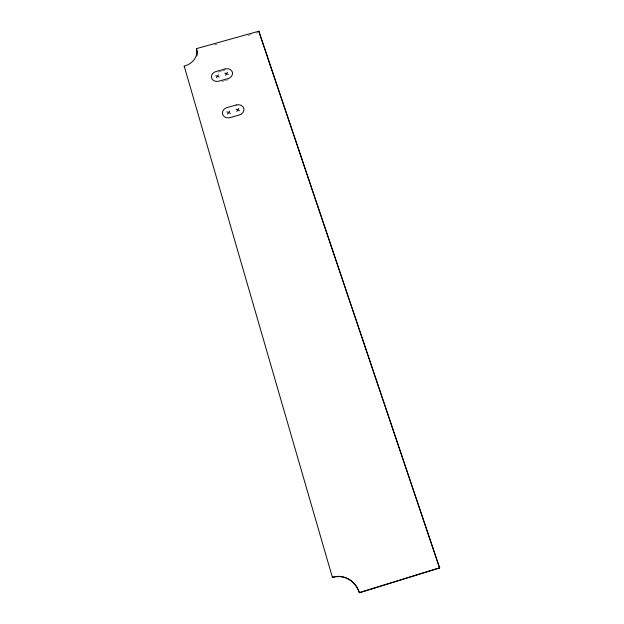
<?xml version="1.0" encoding="UTF-8"?>
<svg xmlns="http://www.w3.org/2000/svg" width="624" height="624" viewBox="0 0 624 624"><rect width="100%" height="100%" fill="white"/><g stroke="black" fill="none" stroke-linecap="round" stroke-linejoin="round"><path stroke-width="0.47" stroke-dasharray="3.12 2.34" d="M218.072 72.134L220.771 71.378M221.668 71.12L225.264 70.114M221.933 81.494L224.648 80.73M225.545 80.473L228.259 79.716M214.43 44.842L218.15 43.805M247.923 35.49L251.644 34.453M256.292 33.15L258.157 32.627"/><path stroke-width="0.94" d="M236.761 111.532L238.797 108.443M227.557 114.137L229.609 111.041M225.49 75.278L227.503 72.298M216.458 77.813L218.486 74.833M439.608 567.973L258.89 31.2L196.451 48.633A16.645 13.494 -14.5 0 1 184.213 66.167L332.428 577.489A22.823 21.575 82.6 0 1 359.338 592.8L439.608 567.973L259.397 33.29M332.428 577.489L332.35 577.27A22.877 21.622 82.6 0 1 359.323 592.613L439.787 567.723M224.796 73.055L228.197 74.513M215.779 75.59L219.164 77.056M236.044 109.223L239.522 110.744M226.847 111.821L230.318 113.35M184.213 66.167L184.548 67.283M196.451 48.633L196.755 49.78A16.614 13.478 -14.5 0 1 196.81 55.996M258.89 31.2L259.085 32.37M236.223 104.996L227.05 107.593A6.217 5.234 -12.8 0 0 222.604 114.293A6.217 5.234 -12.8 0 0 230.116 117.608L239.343 114.995A6.217 5.226 -12.1 0 0 243.758 108.311A6.217 5.226 -12.1 0 0 236.223 104.996M225.007 68.991L215.998 71.518A6.1 5.031 -12.8 0 0 211.606 77.984A6.1 5.031 -12.8 0 0 218.954 81.151L228.002 78.608A6.1 5.031 -12.2 0 0 232.362 72.15A6.1 5.031 -12.2 0 0 225.007 68.991"/></g></svg>
